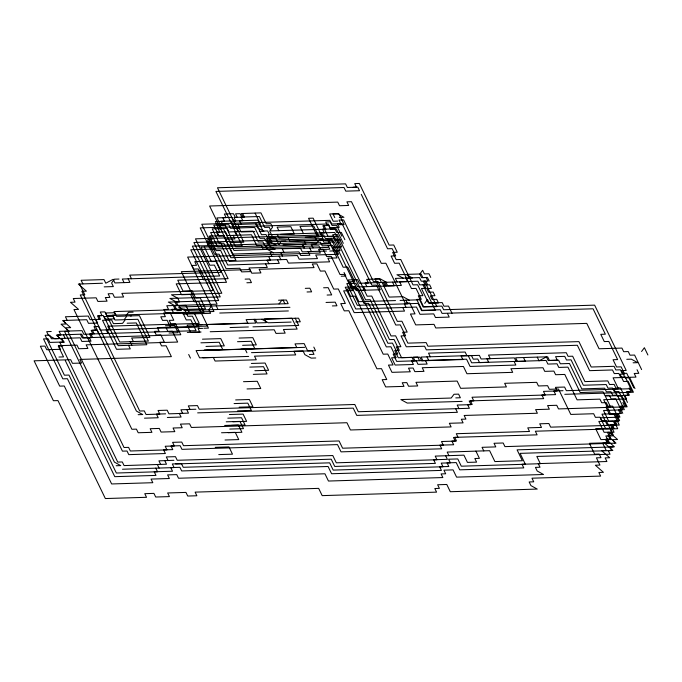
<?xml version="1.0" encoding="UTF-8"?>
<svg xmlns="http://www.w3.org/2000/svg" width="682" height="682" viewBox="0 0 682 682"><rect width="100%" height="100%" fill="white"/><g stroke="black" fill="none" stroke-linecap="round" stroke-linejoin="round"><path stroke-width="1.02" d="M211.642 305.928L208.82 309.696L210.576 313.319L183.117 314.155M279.032 303.959L281.854 300.191M424.716 303.362L427.529 299.594L429.285 303.226L438.441 302.944L436.685 299.321L432.107 299.458L430.351 295.826L434.928 295.69L433.172 292.067L428.603 292.203L426.847 288.571L431.416 288.435L429.669 284.803L425.091 284.948L423.334 281.316L427.912 281.18L426.156 277.548L421.578 277.685L419.822 274.062L422.644 270.294L424.4 273.925L428.978 273.78L430.734 277.412M641.566 351.494L644.388 347.726L647.9 354.981M353.182 187.243L357.76 187.098L359.516 190.73L345.791 191.148L344.035 187.516L215.904 191.42L242.229 245.844L201.045 247.097L209.817 265.238L214.395 265.093L219.664 275.98L122.317 279.032L124.073 282.655M339.338 217.439L343.916 217.302L337.59 213.816L333.012 213.952L334.768 217.584M230.345 221.011L221.19 221.283L222.946 224.915M337.769 221.087L333.191 221.232L329.687 213.969L338.835 213.696L344.103 224.574L339.525 224.719M232.102 224.634L256.227 223.815L261.496 234.702L266.065 234.565L267.821 238.188L333.14 236.125L340.156 250.635L335.578 250.771L337.334 254.403M254.736 231.556L241.01 231.974L239.254 228.342L234.676 228.487L231.172 221.232L235.742 221.087L233.994 217.464L244.395 217.064L242.639 213.432M259.313 231.42L263.891 231.275L257.557 227.788L255.801 224.165L260.379 224.02L255.119 213.134M280.617 234.369L294.351 233.952L290.839 226.697L277.114 227.115L278.87 230.738M305.255 237.302L318.98 236.884L313.72 225.998L299.995 226.415L303.499 233.67M337.283 236.322L328.136 236.603L322.867 225.716L328.698 225.461L330.455 229.084L335.024 228.947L336.78 232.579L341.358 232.434L344.87 239.689M230.073 242.613L243.798 242.195L217.481 187.772L345.603 183.867L347.36 187.499L356.507 187.218L354.751 183.594L359.329 183.449L389.158 245.128L393.736 244.991L397.248 252.246L392.67 252.391L396.182 259.646L400.752 259.501L413.036 284.906L417.614 284.761L422.883 295.647L418.305 295.783L423.565 306.67L441.868 306.116L443.624 309.739L594.627 305.144L626.212 370.445L621.634 370.59L625.147 377.845L629.725 377.709L634.985 388.587M285.809 241.164L281.231 241.3L278.409 245.068L264.684 245.486L262.928 241.854L258.35 241.999L253.09 231.113L234.787 231.667L236.535 235.299M340.292 239.834L289.961 241.368L288.205 237.737L279.049 238.018L277.293 234.386M320.847 243.696L329.994 243.414L337.01 257.924L327.863 258.205L329.619 261.837L288.435 263.09L286.679 259.458L267.122 260.14L268.878 263.763M282.987 244.932L305.868 244.233L304.112 240.601L331.563 239.766L338.587 254.284L315.706 254.974L317.462 258.606L299.159 259.16L297.403 255.537L268.699 256.492L270.447 260.123L229.271 261.377L222.247 246.858L217.677 247.003L210.653 232.485L219.809 232.212L218.052 228.581L227.2 228.3L228.956 231.931L238.112 231.65L236.356 228.027L254.659 227.464L259.919 238.35L264.497 238.214L266.253 241.837L316.584 240.303L314.837 236.68M267.583 245.81L235.554 246.782L225.026 225.017L220.448 225.154L216.936 217.899L226.092 217.618L224.335 213.995L233.483 213.713L235.239 217.345M272.161 245.673L276.73 245.529L270.404 242.042L268.648 238.41L273.226 238.274L269.714 231.019L272.536 227.251L270.78 223.619L266.202 223.764L260.942 212.878L241.385 213.551L243.142 217.183M327.999 247.404L303.865 248.222L302.117 244.591L279.236 245.29L275.724 238.035L266.577 238.316L270.081 245.571L265.503 245.708L267.259 249.339L273.593 252.826M326.431 251.053L308.128 251.607L309.875 255.238L300.728 255.52L298.972 251.888L280.669 252.442L282.425 256.074M329.756 251.036L334.325 250.891L332.577 247.268L341.725 246.986L334.709 232.477L320.983 232.894L322.731 236.518M118.992 279.049L114.414 279.185L111.592 282.953L113.348 286.585L104.193 286.858M102.445 283.235L78.311 284.053L86.401 291.163L81.823 291.308L139.725 411.033L144.303 410.896L146.059 414.52L159.784 414.102L158.028 410.479L167.184 410.197L168.94 413.829L182.665 413.411L180.909 409.78L190.065 409.498L188.309 405.875L197.456 405.594L199.212 409.226L354.793 404.486L358.306 411.74L469.369 408.279L467.622 404.648L472.191 404.511L470.444 400.88L543.656 398.655L541.9 395.023L555.625 394.605L553.869 390.974L563.025 390.701M245.119 279.134L249.697 278.998L251.445 282.621L246.875 282.766M341.213 276.21L345.791 276.065L344.035 272.442M407.853 278.111L412.431 277.966L406.097 274.479L396.95 274.761L403.275 278.247M305.289 288.35L309.867 288.205L311.623 291.836L307.045 291.973M323.592 287.787L328.17 287.651L331.682 294.905L327.104 295.042M278.529 300.208L286.423 300.046L288.179 303.678L178.36 307.019L184.694 310.506L289.935 307.301M326.039 302.441L335.194 302.16L336.942 305.792L332.373 305.928M395.5 300.574L358.894 301.691L348.366 279.918L357.521 279.637L359.269 283.269L368.425 282.987L366.669 279.364L380.394 278.947L386.728 282.433L382.15 282.57L389.175 297.088L402.9 296.67L409.226 300.157M400.078 300.43L419.635 299.756L423.138 307.011L436.872 306.593L424.588 281.197M176.791 310.668L181.369 310.532L179.613 306.9M133.109 312.16L128.531 312.305L125.71 316.073L116.554 316.346L114.806 312.723L105.65 312.995L119.691 342.023L133.416 341.605L131.66 337.974L149.963 337.42L139.435 315.647L130.288 315.928M219.732 313.038L288.367 310.949M131.532 315.809L126.963 315.945L124.141 319.713L114.985 319.994L113.229 316.363L104.082 316.644L118.122 345.672L146.826 344.717L136.298 322.944L127.142 323.225M129.964 319.457L125.386 319.594L122.564 323.362L113.417 323.643L111.66 320.011L102.513 320.293L116.545 349.32L130.279 348.903L128.523 345.271M128.71 319.577L137.866 319.295L148.395 341.068L130.091 341.622L131.848 345.254M165.504 325.74L174.66 325.459L178.164 332.714L169.017 332.995M202.111 324.623L197.533 324.76L199.289 328.392M291.129 322.075L268.248 322.774L261.922 319.287M295.707 321.938L300.285 321.802L298.528 318.17L254.019 319.44L255.776 323.072L187.132 325.161L190.645 332.415L199.792 332.143L198.044 328.511L202.614 328.374M51.244 331.503L46.666 331.64L48.422 335.271L54.748 338.758L59.325 338.622L57.569 334.99L81.704 334.171L83.46 337.803L180.798 334.751L175.538 323.873L170.96 324.01L169.204 320.378L173.782 320.242L170.27 312.987L165.7 313.123L163.944 309.5L168.514 309.355L166.766 305.732L217.098 304.198L190.772 249.774L318.903 245.87L320.659 249.501L329.807 249.22L328.051 245.597L332.628 245.452L343.157 267.225L347.735 267.088L354.751 281.598L350.173 281.734L353.685 288.989L358.263 288.853L386.336 346.899L390.914 346.763L396.174 357.649L391.604 357.786L395.108 365.041L413.411 364.486L411.655 360.855L416.233 360.718L417.989 364.35L427.137 364.069L425.389 360.437L466.565 359.184L470.077 366.439L515.839 365.049L514.083 361.417M203.867 328.247L208.445 328.11L206.689 324.487L247.873 323.225L246.117 319.602L255.264 319.321L257.02 322.953L266.176 322.671L264.42 319.04L291.879 318.204L297.139 329.091L283.414 329.508L285.17 333.14L276.014 333.413L274.258 329.79L210.201 331.742M230.073 327.539L248.376 326.976M252.954 326.84L298.707 325.442L295.204 318.187M187.32 332.432L201.045 332.015M202.477 339.176L220.78 338.613L224.293 345.876L205.99 346.43M239.084 338.059L252.817 337.641L256.321 344.896L242.596 345.314M62.838 345.876L58.26 346.013L63.528 356.899L58.95 357.036M200.909 342.824L219.212 342.262L222.724 349.516L204.421 350.079M237.515 341.708L251.24 341.29L254.753 348.545L241.027 348.962M203.995 350.42L240.601 349.303M304.666 347.351L245.179 349.167L246.927 352.79M251.505 352.654L315.57 350.701L313.814 347.078M309.423 354.487L314.001 354.35L312.245 350.719L307.667 350.863L304.155 343.609L295.008 343.881L296.764 347.513L196.092 350.574L199.604 357.837L213.33 357.419L215.086 361.042L256.27 359.789L254.514 356.157L295.698 354.904L293.942 351.281L303.089 351L304.845 354.631L311.18 358.118L315.749 357.982M202.929 357.811L248.683 356.422M251.368 363.455L265.102 363.037L268.606 370.292L254.88 370.71M249.8 367.104L263.525 366.686L267.037 373.941L253.312 374.358M626.775 359.303L631.353 359.167L637.679 362.654L633.109 362.79M243.517 381.69L257.242 381.272L260.754 388.527L247.029 388.945M235.665 399.925L249.39 399.507L252.903 406.762L239.169 407.18M630.407 388.731L566.35 390.684L564.594 387.052L555.446 387.333L557.194 390.957L543.469 391.374L545.225 395.006L472.012 397.231L473.768 400.863L469.19 400.999L470.947 404.631L457.213 405.048L458.969 408.68M234.097 403.574L247.822 403.156L251.326 410.411L237.6 410.828M564.781 394.324L633.416 392.235L628.156 381.349L623.578 381.494L620.066 374.239L624.644 374.094L621.132 366.839L616.554 366.976L613.05 359.721L617.628 359.585L608.847 341.443L604.278 341.58L600.765 334.325L605.343 334.189L593.059 308.793L442.055 313.388L440.299 309.756L421.996 310.319L416.736 299.432L421.305 299.296L416.046 288.409L411.468 288.546L399.183 263.15L394.605 263.295L391.101 256.031L395.679 255.895L392.167 248.64L387.589 248.777L361.272 194.353M455.781 397.896L460.359 397.751L458.602 394.128L454.024 394.264L451.203 398.032L400.871 399.567L407.205 403.053L462.115 401.383M195.887 409.243L186.732 409.524L188.488 413.147L179.34 413.428L181.097 417.052L167.363 417.469M138.156 414.682L142.734 414.545L136.4 411.05L80.254 294.956L84.824 294.812L79.564 283.925M165.615 413.846L156.459 414.127L158.215 417.751L144.49 418.168M197.644 412.866L353.225 408.134L356.729 415.389L457.4 412.32L455.644 408.697M229.382 414.52L243.107 414.102L246.62 421.357L232.886 421.774M227.814 418.16L241.539 417.742L245.043 425.005L231.317 425.423M226.236 421.808L239.97 421.391L243.474 428.646L229.749 429.063M224.668 425.457L238.393 425.039L241.905 432.294L228.18 432.712M615.369 417.239L619.947 417.103L618.19 413.471M221.531 432.755L235.256 432.337L238.76 439.592L225.034 440.009M617.125 420.871L598.822 421.425L604.09 432.311L611.984 432.149L610.237 428.526M215.248 447.341L228.973 446.923L232.477 454.178L218.752 454.596M173.901 460.299L158.923 460.844L160.671 464.468M613.178 446.923L517.084 449.856L522.352 460.734L494.893 461.569L489.633 450.691L447.196 452.064L448.952 455.687M116.162 465.738L120.74 465.601L114.414 462.115L65.276 360.522M175.649 463.931L331.23 459.191L334.743 466.445L435.406 463.385L433.658 459.753L447.383 459.336L445.627 455.712M122.496 469.233L174.081 467.579L172.324 463.948L181.48 463.675L183.236 467.298L329.662 462.839L333.174 470.094L442.993 466.752L441.237 463.121L450.384 462.848L448.637 459.216L457.784 458.935L461.296 466.198L525.353 464.246L520.093 453.359L611.609 450.572L609.853 446.949L614.431 446.804L606.349 439.685L610.919 439.549L607.415 432.294M641.617 369.567L634.601 355.058L630.023 355.194L628.267 351.571L623.689 351.707L621.941 348.076L599.06 348.775L586.776 323.379L435.772 327.974L434.016 324.351L415.713 324.905L410.453 314.018L415.023 313.882L409.763 302.996L405.185 303.14L385.884 263.226L381.306 263.363L351.477 201.693L346.899 201.829L348.655 205.453L339.508 205.734L337.752 202.111L209.621 206.007L235.946 260.43L194.762 261.683L196.518 265.315L191.94 265.451L193.697 269.083L198.274 268.938L203.534 279.825L208.112 279.688L213.381 290.566L121.856 293.354L123.613 296.985L114.465 297.267L112.709 293.635L108.131 293.772L109.887 297.403L105.309 297.54L107.065 301.171L97.91 301.453L96.162 297.821L73.281 298.52L75.037 302.143L70.459 302.288L78.541 309.398L73.971 309.543L131.873 429.268L136.451 429.131L138.207 432.755L151.933 432.337L150.176 428.714L159.332 428.432L161.08 432.064L174.814 431.646L173.058 428.015L182.205 427.733L180.449 424.11L189.605 423.829L191.361 427.461L346.942 422.721L350.446 429.975L451.117 426.915L449.361 423.283L463.087 422.866L461.339 419.234L465.908 419.098L464.161 415.466L537.373 413.241L535.617 409.609L549.342 409.191L547.586 405.568L556.742 405.287L558.498 408.919L627.133 406.822L621.873 395.944L617.295 396.08L613.783 388.825L618.361 388.689L613.092 377.802L635.974 377.103L634.217 373.472L638.795 373.335L637.039 369.712M633.766 387.802L626.741 373.293L622.172 373.429L620.415 369.806L615.837 369.942L614.081 366.311L591.2 367.01L578.924 341.614L427.921 346.209L426.165 342.586L407.862 343.14L402.593 332.253L407.171 332.117L401.911 321.231L397.333 321.375L378.033 281.461L373.455 281.606L343.626 219.928L339.048 220.064L340.804 223.696L331.648 223.969L329.892 220.346L201.77 224.242L228.095 278.665L177.755 280.2L183.023 291.086L192.171 290.805L195.683 298.06L200.261 297.923L205.521 308.81L114.005 311.589L115.761 315.22L106.605 315.502L104.858 311.87L100.28 312.006L102.036 315.638L97.458 315.775L99.214 319.406M632.197 391.451L625.172 376.941L620.594 377.078L618.847 373.455L614.269 373.591L612.513 369.959L589.632 370.658L577.347 345.262L426.344 349.857L424.596 346.234L406.293 346.788L401.025 335.902L405.602 335.766L400.334 324.879L395.765 325.024L376.455 285.11L371.886 285.247L342.057 223.568L337.479 223.713L339.235 227.336L330.079 227.618L328.323 223.986L200.201 227.89L226.518 282.314L176.186 283.848L181.455 294.726L190.602 294.454L194.114 301.708L198.692 301.572L203.952 312.45L112.436 315.237L114.192 318.869L105.037 319.15L103.28 315.519L98.711 315.655L100.459 319.287L90.058 319.688L88.302 316.056L65.429 316.755L67.177 320.378M629.188 387.947L630.944 391.57L626.366 391.715L628.122 395.338L605.241 396.037L610.509 406.924L605.931 407.06L609.444 414.315L615.266 414.059L618.779 421.314L614.201 421.45L617.713 428.705L535.344 431.22L537.101 434.843L454.732 437.35L456.488 440.981L451.91 441.118L453.666 444.749L439.941 445.167L441.689 448.799L341.026 451.859L337.513 444.604L181.932 449.344L180.184 445.713L171.029 445.994L172.785 449.617L163.629 449.898L165.385 453.53L128.779 454.638L127.023 451.015L122.445 451.152L64.543 331.426L69.121 331.282L61.03 324.172L65.608 324.027L63.852 320.404M627.619 391.587L629.375 395.219L624.797 395.355L626.553 398.987L603.672 399.686L610.688 414.196M627.483 402.397L620.458 387.879L615.889 388.024L614.132 384.392L609.555 384.529L607.798 380.906L584.917 381.596L572.641 356.2L568.063 356.345L566.307 352.713L488.517 355.083L490.273 358.715L481.117 358.988L479.369 355.365L461.066 355.919L462.814 359.55L421.638 360.804L419.882 357.172L401.579 357.735L396.31 346.848L400.888 346.703L395.628 335.825L391.05 335.962L371.75 296.056L367.172 296.193L337.343 234.514L332.765 234.651L334.521 238.282M625.914 406.037L618.889 391.528L614.312 391.664L612.564 388.041L607.986 388.177L606.23 384.554L583.349 385.245L571.064 359.849L566.495 359.994L564.739 356.362L555.583 356.643L557.339 360.267L548.192 360.548L546.435 356.916L539.036 360.829L537.28 357.197M622.905 402.533L624.661 406.165L620.083 406.302L621.839 409.925M624.337 409.686L617.321 395.176L612.743 395.313L610.987 391.69L606.417 391.826L604.661 388.194L581.78 388.893L569.496 363.497L560.348 363.779L558.592 360.147L549.436 360.428L547.68 356.797L515.652 357.777L517.408 361.4M621.336 406.182L623.092 409.805L603.536 410.487L608.796 421.374L613.374 421.229L615.13 424.86L610.552 424.997L614.064 432.252L609.486 432.397L617.577 439.515L612.999 439.651L614.755 443.274M622.768 413.335L615.752 398.825L611.174 398.961L609.418 395.33L604.84 395.475L603.093 391.843L580.212 392.542L567.927 367.146L558.771 367.428L557.024 363.796L547.868 364.077L546.112 360.446L471.646 362.798L468.142 355.535M619.768 409.831L621.515 413.454L616.946 413.599L618.693 417.222L600.39 417.776L605.659 428.663L613.561 428.509L611.805 424.877L607.227 425.014L601.967 414.136L620.27 413.573L618.514 409.95M619.631 420.632L612.607 406.114L608.029 406.259L606.281 402.627L601.703 402.764L599.947 399.141L577.066 399.84L564.781 374.435L555.634 374.716L553.878 371.093L544.73 371.366L542.974 367.743L510.937 368.715L512.693 372.346L466.94 373.736L463.428 366.481L422.243 367.734L423.999 371.366L414.844 371.639L413.096 368.016L408.518 368.152L410.274 371.784L391.971 372.338L388.459 365.083L393.037 364.947L387.768 354.06L383.199 354.197L355.117 296.15L350.539 296.286L347.036 289.032L351.614 288.895L344.589 274.377L340.011 274.522L331.239 256.381L326.669 256.517L323.157 249.262L318.579 249.399L320.335 253.031L187.635 257.071L213.952 311.495L163.62 313.021L165.376 316.653L160.799 316.789L162.555 320.421L167.133 320.276L170.636 327.539L166.067 327.675L167.823 331.307L172.393 331.162L177.661 342.049L86.145 344.836L87.893 348.459L78.745 348.741L76.989 345.118L58.686 345.672L60.442 349.303L46.717 349.721L44.961 346.089L40.383 346.226L59.684 386.14L64.261 385.995L111.635 483.956L152.819 482.703L151.063 479.079L169.366 478.517L167.619 474.894L176.766 474.612L178.522 478.244L324.947 473.785L328.46 481.04L442.857 477.553L441.101 473.93L445.678 473.785L443.922 470.162L453.07 469.881L456.582 477.136L543.52 474.493L537.194 470.998L535.438 467.375L540.016 467.23L538.26 463.607L606.895 461.518L605.147 457.886L609.717 457.75L601.635 450.632L606.213 450.487L602.7 443.232L607.278 443.095L605.522 439.464L600.944 439.609L595.684 428.722L613.988 428.168L612.231 424.536L616.809 424.4L615.053 420.768M614.013 414.179L619.282 425.065L550.638 427.154L548.891 423.522L539.735 423.803L541.491 427.426L527.766 427.844L529.513 431.476L456.301 433.709L458.057 437.333L453.479 437.477L455.235 441.101L441.51 441.518L443.266 445.15L342.594 448.21L339.082 440.956L183.509 445.696L181.753 442.064L172.597 442.345L174.353 445.977L165.206 446.25L166.954 449.881L130.347 450.998L128.591 447.366L124.022 447.503L66.111 327.778L70.689 327.641L62.608 320.523L86.733 319.705L88.49 323.336L97.637 323.055L95.889 319.423M613.348 435.218L606.324 420.709L601.746 420.845L599.998 417.214L595.42 417.358L593.664 413.727L570.783 414.426L558.498 389.03L549.351 389.303L547.595 385.68L538.448 385.961L536.691 382.329L504.654 383.301L506.411 386.933L460.657 388.322L457.145 381.067L415.96 382.321L417.716 385.952L408.561 386.234L406.813 382.602L402.235 382.738L403.991 386.37L385.688 386.924L382.176 379.669L386.754 379.533L381.485 368.647L376.916 368.783L348.834 310.736L344.257 310.873L340.753 303.618L345.331 303.481L338.306 288.963L333.728 289.108L324.956 270.967L320.387 271.104L316.874 263.849L312.296 263.985L314.052 267.617L259.143 269.288L260.899 272.919L251.743 273.192L249.987 269.569L181.352 271.658L207.669 326.081L157.337 327.616L159.094 331.239L154.516 331.384L156.272 335.007L160.85 334.871L164.353 342.125L159.784 342.262L161.54 345.893L166.11 345.757L171.378 356.635L79.862 359.423L81.61 363.054L72.463 363.327L70.706 359.704L34.1 360.821L53.401 400.726L57.979 400.59L105.352 498.551L146.536 497.297L144.78 493.666L153.936 493.384L155.692 497.016L169.417 496.598L167.661 492.967L185.964 492.413L187.72 496.036L196.868 495.763L195.12 492.131L318.665 488.372L322.177 495.626L436.574 492.14L434.818 488.517L439.396 488.372L437.639 484.749L446.787 484.467L450.299 491.722L537.237 489.079L530.911 485.593L529.155 481.961L533.733 481.824L531.977 478.193L600.612 476.104L598.864 472.473L603.434 472.336L595.352 465.218L599.93 465.081L596.418 457.827L600.995 457.682L599.239 454.059L594.661 454.195L589.401 443.309L607.705 442.754L605.948 439.123L610.526 438.986L608.77 435.355M610.74 432.277L612.496 435.9L607.918 436.045L615.999 443.155L504.927 446.625L503.18 442.993L494.024 443.274L495.78 446.898L482.055 447.315L483.802 450.947M608.659 432.175L610.416 435.798L605.838 435.943L609.35 443.198L604.772 443.334L612.862 450.452L608.284 450.589L610.04 454.221L536.828 456.446L540.332 463.709L522.028 464.263L523.785 467.895L459.728 469.838L456.215 462.584L447.06 462.865L448.816 466.497L439.668 466.769L441.424 470.401L331.597 473.743L328.093 466.488L181.659 470.947L179.912 467.315L170.756 467.596L172.512 471.228L154.209 471.782L155.965 475.414L114.781 476.667L67.399 378.706L62.829 378.842L43.52 338.937L48.098 338.792L49.854 342.424L63.579 342.006L61.832 338.374M523.554 357.615L525.311 361.247L516.155 361.52L514.399 357.897L486.948 358.732L488.704 362.355L479.548 362.636L477.792 359.013L473.223 359.15L471.467 355.518L421.126 357.053L422.883 360.684M452.03 313.328L448.517 306.073L443.948 306.218L442.192 302.586L428.467 303.004L421.442 288.495L426.02 288.35L424.264 284.726L419.686 284.863L417.938 281.231L399.635 281.794L401.383 285.417L387.657 285.835L385.901 282.212L381.332 282.348L379.576 278.725L374.998 278.861L380.258 289.748L357.385 290.438L355.629 286.815L351.051 286.952L352.807 290.583L343.651 290.856L354.18 312.629L404.52 311.094L402.764 307.471L416.489 307.053L420.001 314.308L433.726 313.891L435.483 317.514L449.208 317.096L447.452 313.473M466.889 355.663L465.133 352.031L428.526 353.148L430.282 356.771M429.166 281.061L427.409 277.429L422.831 277.565L421.075 273.942L407.35 274.36L409.106 277.983M427.588 284.701L425.832 281.078L421.263 281.214L419.507 277.591L395.372 278.401L397.129 282.033M423.019 284.846L435.295 310.242L421.57 310.66L418.057 303.405L404.332 303.822L406.088 307.446L355.757 308.98L345.228 287.216L354.376 286.934L356.132 290.566L365.279 290.285L363.532 286.653M405.781 278.009L407.529 281.632L384.657 282.331L386.404 285.963M405.901 300.174L407.657 303.805L357.325 305.331L346.797 283.567L355.944 283.286L357.7 286.917L394.307 285.801L392.551 282.169M475.908 451.109L479.412 458.364L474.834 458.5L476.59 462.132L467.443 462.405L463.931 455.15L435.227 456.105L436.983 459.736L336.311 462.805L332.799 455.542L177.226 460.282L175.47 456.659L166.314 456.931L168.07 460.563M426.958 356.797L428.714 360.42L396.677 361.4L393.173 354.137L397.751 354.001L392.482 343.114L387.905 343.259L368.604 303.345L364.026 303.49L334.197 241.812L323.797 242.204L322.04 238.581L193.918 242.477L220.235 296.9L169.903 298.435L176.237 301.921L177.993 305.553M385.16 286.082L383.403 282.45L365.1 283.004L366.856 286.636M419.558 360.701L417.802 357.07L413.232 357.215L414.98 360.838M413.735 360.957L411.979 357.334L398.254 357.752L394.742 350.497L399.32 350.352L394.051 339.466L389.482 339.61L370.173 299.696L365.603 299.841L335.774 238.163L325.365 238.564L323.609 234.932L195.487 238.836L221.812 293.251L171.472 294.786L177.806 298.273L179.562 301.904L174.984 302.041L176.74 305.672M341.861 236.185L336.601 225.299L332.023 225.435L330.267 221.812L325.689 221.948L327.445 225.58M343.293 243.338L336.277 228.828L322.552 229.246L324.308 232.869L268.145 234.668L271.658 241.922L267.08 242.059L268.836 245.691L275.161 249.177L233.977 250.43L223.449 228.666L218.879 228.802L215.367 221.548L224.514 221.266L222.767 217.643L231.914 217.362L233.67 220.985L242.818 220.712L241.07 217.081L259.373 216.526L264.633 227.413L269.211 227.268L270.967 230.9L325.877 229.229L324.12 225.597M336.968 239.851L338.724 243.483M331.196 238.299L332.952 241.931M329.619 241.948L331.375 245.571L322.228 245.852L320.472 242.229L192.35 246.125L218.666 300.549L168.335 302.083L174.66 305.57L176.416 309.202L171.847 309.338L173.595 312.97L182.75 312.688L186.263 319.943L190.832 319.807L196.101 330.685L89.606 334.018L91.354 337.641L82.207 337.922L80.45 334.291M327.812 240.132L329.568 243.755L311.265 244.318L313.021 247.941M317.335 236.441L308.562 218.3L313.14 218.155L323.66 239.928L319.091 240.064L316.269 243.832L302.544 244.25L304.291 247.881L263.116 249.135L261.359 245.503L256.782 245.648L251.513 234.761L227.387 235.58L225.631 231.948L216.484 232.23L218.231 235.853M309.696 247.958L311.452 251.59L302.297 251.871L300.54 248.239L282.237 248.802L283.993 252.425L232.409 254.079L223.636 235.938L219.058 236.074L213.798 225.196L228.777 224.651L230.525 228.282L239.68 228.001L237.924 224.378M269.399 234.548L267.642 230.917L263.064 231.053L257.796 220.175L239.493 220.729L241.249 224.361M279.1 256.091L280.856 259.723M277.531 259.74L279.279 263.371L227.694 265.017L220.678 250.507L216.1 250.644L209.084 236.134L224.063 235.597L225.819 239.229L234.966 238.947L233.21 235.316M270.268 252.843L272.024 256.475L230.84 257.728L223.824 243.21L219.246 243.355L212.221 228.837L221.377 228.564L219.621 224.932M265.554 263.789L267.31 267.412L249.007 267.975L250.763 271.598L241.607 271.879L239.851 268.248L226.126 268.665L219.11 254.156L214.532 254.292L207.516 239.783L212.085 239.646L210.337 236.015M283.098 300.063L284.854 303.695M241.888 217.302L240.141 213.679L235.563 213.816L237.319 217.439M222.673 246.517L220.917 242.894L207.192 243.312L208.948 246.935M204.37 247.08L211.394 261.59L215.964 261.453L221.232 272.331L129.716 275.119L131.464 278.75M216.22 305.783L217.976 309.415M188.692 354.487L190.449 358.11M128.139 278.767L129.895 282.399L114.917 282.936L113.161 279.305L105.77 283.209L104.014 279.586L81.132 280.285L82.889 283.908M107.909 333.455L106.153 329.832L197.669 327.045L192.409 316.158L187.831 316.295L184.319 309.04L175.172 309.321L173.416 305.689L185.888 305.391L189.4 312.646L193.978 312.509L199.238 323.396L107.722 326.184L109.478 329.807L100.322 330.088L98.575 326.456L93.997 326.601L95.753 330.224L91.175 330.369L92.931 333.992L83.775 334.274L82.019 330.642L59.146 331.341L60.894 334.973L56.325 335.109L64.406 342.228L59.828 342.364L117.739 462.098L122.308 461.953L124.064 465.584L166.502 464.212L164.746 460.58M98.754 333.737L96.997 330.105L92.428 330.25L94.176 333.873M157.346 464.485L159.102 468.116M90.851 333.89L92.607 337.522M155.777 468.133L157.533 471.765L116.349 473.018L68.976 375.057L64.398 375.194L45.097 335.288L49.675 335.152L51.423 338.775L80.135 337.82L81.883 341.452L91.038 341.171L89.282 337.539M63.4 334.726L65.157 338.357"/></g></svg>
